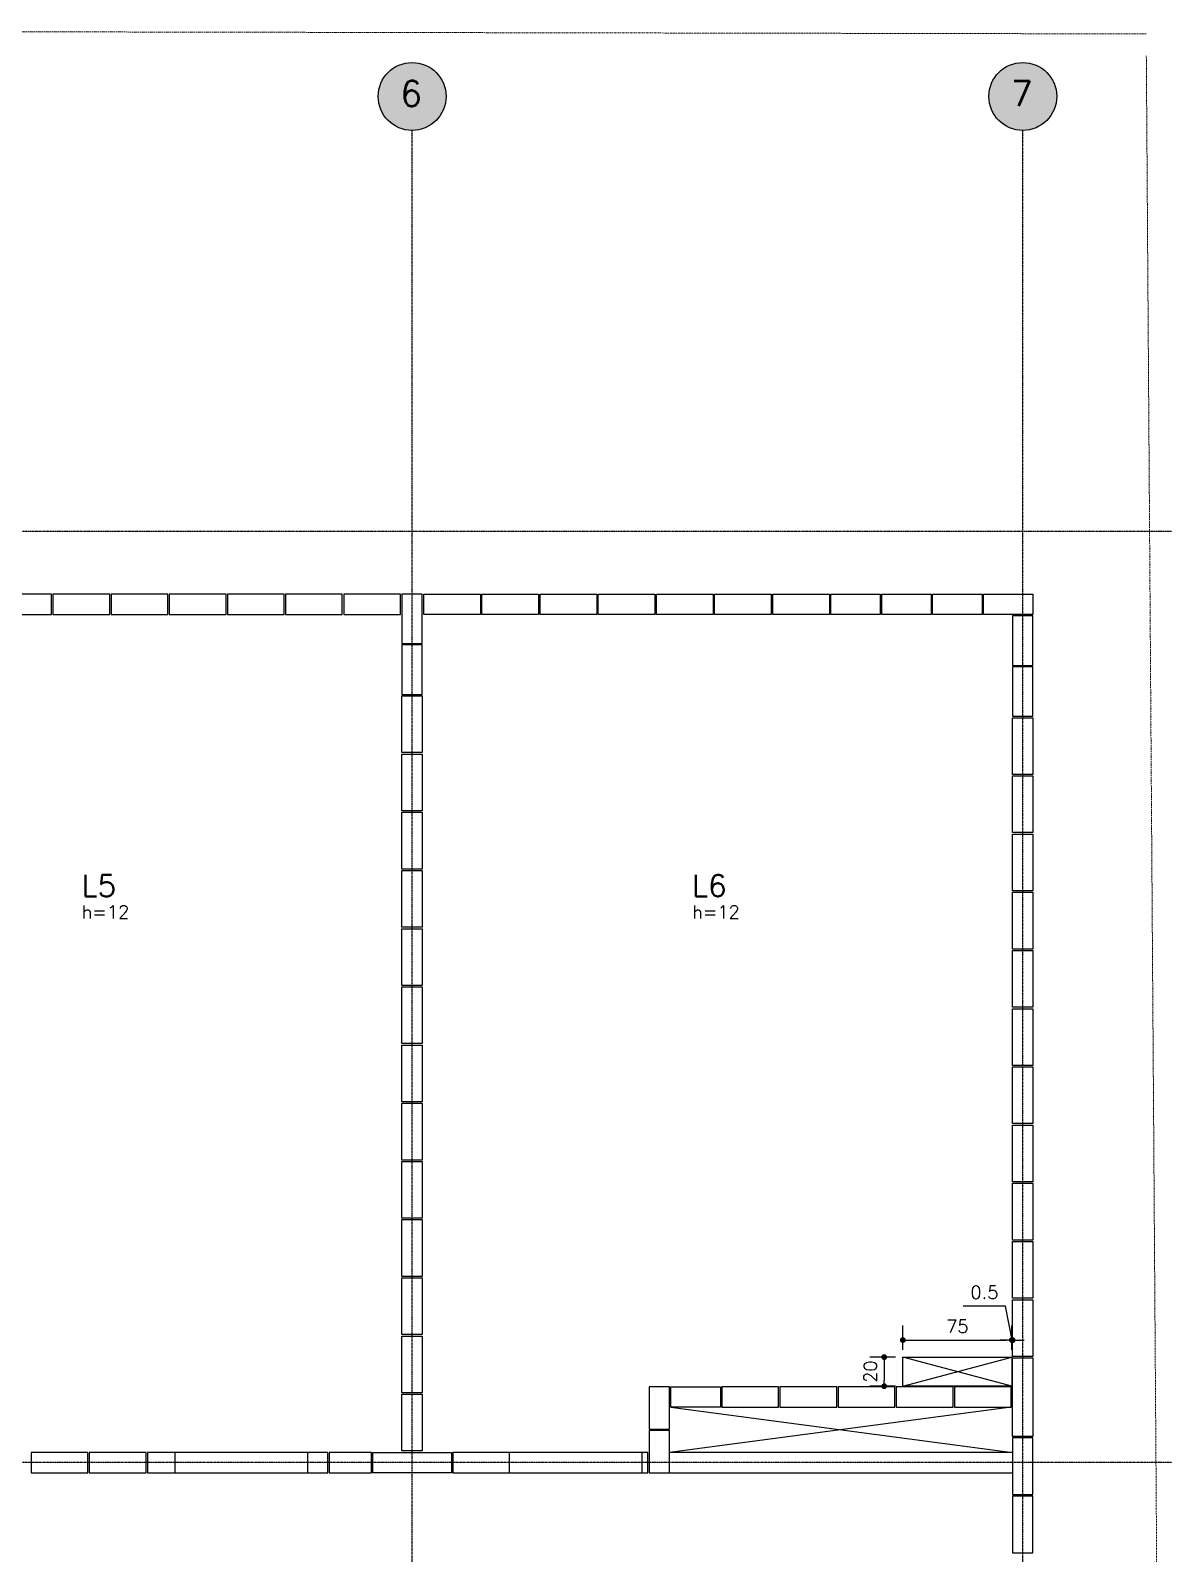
# Model space of a CAD drawing. Extents: x -39962 to 8542, y 35336 to 43602.
# Drawn here: x 2536 to 3321, y 36377 to 37424 of the extents above; entities that cross this region are included whole.
import ezdxf

# ---------------------------------------------------------------- set-up
doc = ezdxf.new("R2010")
doc.units = 0
doc.linetypes.add('AXES', pattern=[0.54, 0.3, -0.08, 0.08, -0.08])
doc.linetypes.add('Double dash', pattern=[55, 20, -5, 10, -5, 10, -5])
doc.layers.get('0').update_dxf_attribs({"linetype": 'CONTINUOUS'})
doc.layers.get('Defpoints').update_dxf_attribs({"linetype": 'CONTINUOUS'})
for name, color, linetype in [('COTA', 1, 'CONTINUOUS'), ('EIXOS', 1, 'AXES'), ('H4', 254, 'CONTINUOUS'), ('IND-EIXOS', 2, 'CONTINUOUS'), ('L-D', 2, 'CONTINUOUS'), ('L-N', 4, 'CONTINUOUS'), ('PENA_1', 1, 'CONTINUOUS'), ('TEXT-EIXOS', 3, 'CONTINUOUS'), ('VIGA', 3, 'CONTINUOUS')]:
    doc.layers.add(name, color=color, linetype=linetype)
doc.layers.add('TLV-DVI-___-CNT', color=7, linetype='Double dash', lineweight=9)
doc.styles.add('COTA', font='romans.shx')
doc.styles.get("Standard").update_dxf_attribs({"font": 'ROMANS.SHX'})
doc.styles.add('Texto1', font='romans.shx', dxfattribs={"height": 9})
doc.dimstyles.new('forma', dxfattribs={"dimscale": 5, "dimtxt": 1.8, "dimasz": 0.8, "dimexe": 2, "dimexo": 1, "dimgap": 1, "dimtad": 1, "dimdec": 1, "dimzin": 9, "dimdsep": 46, "dimtxsty": 'COTA', "dimblk1": 'DOT', "dimblk2": 'DOT', "dimsah": 1, "dimcen": 0, "dimdle": 1, "dimclrd": 256, "dimclre": 256, "dimclrt": 2, "dimadec": 0, "dimazin": 0, "dimtfac": 1, "dimtdec": 0, "dimtmove": 0, "dimatfit": 3, "dimfxl": 1, "dimtolj": 1, "dimtzin": 0, "dimarcsym": 0})

# ---------------------------------------------------------------- blocks, each defined once
blk = doc.blocks.new('Family - ___-2103959-PLANTA INFERIOR 2')
at = {"layer": 'TLV-DVI-___-CNT', "color": 1, "true_color": 0xff0000}
for p, q in [((-30001, 10030), (-17649, 10007)), ((-17579, -196), (-17648, 9857)), ((-17533, -9986), (-17579, -196))]:
    blk.add_line(p, q, dxfattribs=at)
blk = doc.blocks.new('A$C8a1ee3b4')
at = {"layer": 'TLV-DVI-___-CNT', "color": 1, "true_color": 0xff0000, "xscale": 0.1, "yscale": 0.1, "zscale": 0.1}
blk.add_blockref('Family - ___-2103959-PLANTA INFERIOR 2', (4865.2, 1037.1), dxfattribs=at)
blk = doc.blocks.new('_Dot')
at = {"color": 0, "linetype": 'ByBlock', "lineweight": -2}
blk.add_line((-0.5, 0), (-1, 0), dxfattribs=at)
at = {"color": 0, "linetype": 'ByBlock', "const_width": 0.5}
blk.add_lwpolyline([(-0.25, 0, 1), (0.25, 0, 1)], format="xyb", close=True, dxfattribs=at)
blk = doc.blocks.new('*D189')
at = {"layer": 'COTA', "lineweight": -2, "transparency": 16777216}
for p, q in [((3136, 36517.1), (3136, 36533.8)), ((3211, 36517.1), (3211, 36533.8)), ((3140, 36523.8), (3207, 36523.8))]:
    blk.add_line(p, q, dxfattribs=at)
at = {"layer": 'Defpoints', "color": 0, "transparency": 16777216}
for p in [(3211, 36523.8), (3136, 36512.1), (3211, 36512.1)]:
    blk.add_point(p, dxfattribs=at)
at = {"layer": 'COTA', "lineweight": -2, "transparency": 16777216, "xscale": 4, "yscale": 4, "zscale": 4, "rotation": 180}
blk.add_blockref('_Dot', (3136, 36523.8), dxfattribs=at)
at = {"layer": 'COTA', "lineweight": -2, "transparency": 16777216, "xscale": 4, "yscale": 4, "zscale": 4}
blk.add_blockref('_Dot', (3211, 36523.8), dxfattribs=at)
at = {"layer": 'COTA', "color": 2, "transparency": 16777216, "insert": (3173.5, 36533.3), "char_height": 9, "attachment_point": 5, "style": 'COTA'}
blk.add_mtext('\\A1;75 ', dxfattribs=at)
blk = doc.blocks.new('*D190')
at = {"layer": 'COTA', "lineweight": -2, "transparency": 16777216}
for p, q in [((3131, 36512.1), (3113.2, 36512.1)), ((3123.2, 36508.1), (3123.2, 36496.1)), ((3131, 36492.1), (3113.2, 36492.1))]:
    blk.add_line(p, q, dxfattribs=at)
at = {"layer": 'Defpoints', "color": 0, "transparency": 16777216}
for p in [(3136, 36512.1), (3123.2, 36492.1), (3136, 36492.1)]:
    blk.add_point(p, dxfattribs=at)
at = {"layer": 'COTA', "lineweight": -2, "transparency": 16777216, "xscale": 4, "yscale": 4, "zscale": 4}
for p, rotation in [((3123.2, 36512.1), 90), ((3123.2, 36492.1), 270)]:
    blk.add_blockref('_Dot', p, dxfattribs=dict(at, rotation=rotation))
at = {"layer": 'COTA', "color": 2, "transparency": 16777216, "insert": (3113.7, 36502.1), "char_height": 9, "attachment_point": 5, "rotation": 90, "style": 'COTA'}
blk.add_mtext('\\A1;20 ', dxfattribs=at)
blk = doc.blocks.new('*D191')
at = {"layer": 'COTA', "lineweight": -2, "transparency": 16777216}
for p, q in [((3206.5, 36547.1), (3177.6, 36547.1)), ((3211.3, 36523.8), (3206.5, 36547.1)), ((3211, 36517.1), (3211, 36533.8)), ((3211.5, 36516.6), (3211.5, 36533.8)), ((3207, 36523.8), (3203, 36523.8)), ((3211, 36523.8), (3211.5, 36523.8)), ((3211, 36523.8), (3211.5, 36523.8)), ((3215.5, 36523.8), (3219.5, 36523.8))]:
    blk.add_line(p, q, dxfattribs=at)
at = {"layer": 'Defpoints', "color": 0, "transparency": 16777216}
for p in [(3211.5, 36523.8), (3211, 36512.1), (3211.5, 36511.6)]:
    blk.add_point(p, dxfattribs=at)
at = {"layer": 'COTA', "lineweight": -2, "transparency": 16777216, "xscale": 4, "yscale": 4, "zscale": 4}
blk.add_blockref('_Dot', (3211, 36523.8), dxfattribs=at)
at = {"layer": 'COTA', "lineweight": -2, "transparency": 16777216, "xscale": 4, "yscale": 4, "zscale": 4, "rotation": 180}
blk.add_blockref('_Dot', (3211.5, 36523.8), dxfattribs=at)
at = {"layer": 'COTA', "color": 2, "transparency": 16777216, "insert": (3192.1, 36556.6), "char_height": 9, "attachment_point": 5, "style": 'COTA'}
blk.add_mtext('\\A1;0.5 ', dxfattribs=at)

msp = doc.modelspace()

# ---------------------------------------------------------------- hatches: boundary and pattern name
at = {"layer": 'H4'}
h = msp.add_hatch(color=256, dxfattribs=at)
edge = h.paths.add_edge_path()
edge.add_arc((2798.51, 37378.64), 23.33, 0, 360)
h = msp.add_hatch(color=256, dxfattribs=at)
edge = h.paths.add_edge_path()
edge.add_arc((3218.51, 37378.64), 23.33, 0, 360)

# ---------------------------------------------------------------- linework, layer by layer
msp.add_line((2826.51, 36432.59), (2960.51, 36432.59))
for points in [[(2511.51, 37022.59), (2550.51, 37022.59), (2550.51, 37036.59), (2511.51, 37036.59), (2511.51, 37022.59)], [(2551.51, 37022.59), (2590.51, 37022.59), (2590.51, 37036.59), (2551.51, 37036.59), (2551.51, 37022.59)], [(2591.51, 37022.59), (2630.51, 37022.59), (2630.51, 37036.59), (2591.51, 37036.59), (2591.51, 37022.59)], [(2631.51, 37022.59), (2670.51, 37022.59), (2670.51, 37036.59), (2631.51, 37036.59), (2631.51, 37022.59)], [(2671.51, 37022.59), (2710.51, 37022.59), (2710.51, 37036.59), (2671.51, 37036.59), (2671.51, 37022.59)], [(2711.51, 37022.59), (2750.51, 37022.59), (2750.51, 37036.59), (2711.51, 37036.59), (2711.51, 37022.59)], [(2751.51, 37022.59), (2790.51, 37022.59), (2790.51, 37036.59), (2751.51, 37036.59), (2751.51, 37022.59)], [(2791.51, 37036.59), (2791.51, 37002.59), (2805.51, 37002.59), (2805.51, 37036.59), (2791.51, 37036.59)], [(2845.51, 37022.59), (2806.51, 37022.59), (2806.51, 37036.59), (2845.51, 37036.59), (2845.51, 37022.59)], [(2885.51, 37022.59), (2846.51, 37022.59), (2846.51, 37036.59), (2885.51, 37036.59), (2885.51, 37022.59)], [(2925.51, 37022.59), (2886.51, 37022.59), (2886.51, 37036.59), (2925.51, 37036.59), (2925.51, 37022.59)], [(2965.51, 37022.59), (2926.51, 37022.59), (2926.51, 37036.59), (2965.51, 37036.59), (2965.51, 37022.59)], [(3005.51, 37022.59), (2966.51, 37022.59), (2966.51, 37036.59), (3005.51, 37036.59), (3005.51, 37022.59)], [(3045.51, 37022.59), (3006.51, 37022.59), (3006.51, 37036.59), (3045.51, 37036.59), (3045.51, 37022.59)], [(3085.51, 37022.59), (3046.51, 37022.59), (3046.51, 37036.59), (3085.51, 37036.59), (3085.51, 37022.59)], [(3120.51, 37022.59), (3086.51, 37022.59), (3086.51, 37036.59), (3120.51, 37036.59), (3120.51, 37022.59)], [(3155.51, 37022.59), (3121.51, 37022.59), (3121.51, 37036.59), (3155.51, 37036.59), (3155.51, 37022.59)], [(3190.51, 37022.59), (3156.51, 37022.59), (3156.51, 37036.59), (3190.51, 37036.59), (3190.51, 37022.59)], [(3225.51, 37022.59), (3191.51, 37022.59), (3191.51, 37036.59), (3225.51, 37036.59), (3225.51, 37022.59)], [(3225.51, 36987.59), (3225.51, 37021.59), (3211.51, 37021.59), (3211.51, 36987.59), (3225.51, 36987.59)], [(2791.51, 37001.59), (2791.51, 36967.59), (2805.51, 36967.59), (2805.51, 37001.59), (2791.51, 37001.59)], [(3225.51, 36952.59), (3225.51, 36986.59), (3211.51, 36986.59), (3211.51, 36952.59), (3225.51, 36952.59)], [(2805.51, 36966.59), (2805.51, 36927.59), (2791.51, 36927.59), (2791.51, 36966.59), (2805.51, 36966.59)], [(3225.51, 36951.59), (3225.51, 36912.59), (3211.51, 36912.59), (3211.51, 36951.59), (3225.51, 36951.59)], [(2805.51, 36926.59), (2805.51, 36887.59), (2791.51, 36887.59), (2791.51, 36926.59), (2805.51, 36926.59)], [(3225.51, 36911.59), (3225.51, 36872.59), (3211.51, 36872.59), (3211.51, 36911.59), (3225.51, 36911.59)], [(2805.51, 36886.59), (2805.51, 36847.59), (2791.51, 36847.59), (2791.51, 36886.59), (2805.51, 36886.59)], [(3225.51, 36871.59), (3225.51, 36832.59), (3211.51, 36832.59), (3211.51, 36871.59), (3225.51, 36871.59)], [(2805.51, 36846.59), (2805.51, 36807.59), (2791.51, 36807.59), (2791.51, 36846.59), (2805.51, 36846.59)], [(3225.51, 36831.59), (3225.51, 36792.59), (3211.51, 36792.59), (3211.51, 36831.59), (3225.51, 36831.59)], [(2805.51, 36806.59), (2805.51, 36767.59), (2791.51, 36767.59), (2791.51, 36806.59), (2805.51, 36806.59)], [(3225.51, 36791.59), (3225.51, 36752.59), (3211.51, 36752.59), (3211.51, 36791.59), (3225.51, 36791.59)], [(2805.51, 36766.59), (2805.51, 36727.59), (2791.51, 36727.59), (2791.51, 36766.59), (2805.51, 36766.59)], [(3225.51, 36751.59), (3225.51, 36712.59), (3211.51, 36712.59), (3211.51, 36751.59), (3225.51, 36751.59)], [(2805.51, 36726.59), (2805.51, 36687.59), (2791.51, 36687.59), (2791.51, 36726.59), (2805.51, 36726.59)], [(3225.51, 36711.59), (3225.51, 36672.59), (3211.51, 36672.59), (3211.51, 36711.59), (3225.51, 36711.59)], [(2805.51, 36686.59), (2805.51, 36647.59), (2791.51, 36647.59), (2791.51, 36686.59), (2805.51, 36686.59)], [(3225.51, 36671.59), (3225.51, 36632.59), (3211.51, 36632.59), (3211.51, 36671.59), (3225.51, 36671.59)], [(2805.51, 36646.59), (2805.51, 36607.59), (2791.51, 36607.59), (2791.51, 36646.59), (2805.51, 36646.59)], [(3225.51, 36631.59), (3225.51, 36592.59), (3211.51, 36592.59), (3211.51, 36631.59), (3225.51, 36631.59)], [(2805.51, 36606.59), (2805.51, 36567.59), (2791.51, 36567.59), (2791.51, 36606.59), (2805.51, 36606.59)], [(3225.51, 36591.59), (3225.51, 36552.59), (3211.51, 36552.59), (3211.51, 36591.59), (3225.51, 36591.59)], [(2805.51, 36566.59), (2805.51, 36527.59), (2791.51, 36527.59), (2791.51, 36566.59), (2805.51, 36566.59)], [(3225.51, 36551.59), (3225.51, 36512.59), (3211.51, 36512.59), (3211.51, 36551.59), (3225.51, 36551.59)], [(2805.51, 36526.59), (2805.51, 36487.59), (2791.51, 36487.59), (2791.51, 36526.59), (2805.51, 36526.59)], [(3211.51, 36457.59), (3211.51, 36511.59), (3225.51, 36511.59), (3225.51, 36457.59), (3211.51, 36457.59)], [(2805.51, 36486.59), (2805.51, 36447.59), (2791.51, 36447.59), (2791.51, 36486.59), (2805.51, 36486.59)], [(2975.51, 36462.59), (2975.51, 36491.59), (2961.51, 36491.59), (2961.51, 36462.59), (2975.51, 36462.59)], [(3010.51, 36477.59), (2976.51, 36477.59), (2976.51, 36491.59), (3010.51, 36491.59), (3010.51, 36477.59)], [(3011.51, 36477.59), (3050.51, 36477.59), (3050.51, 36491.59), (3011.51, 36491.59), (3011.51, 36477.59)], [(3051.51, 36477.59), (3090.51, 36477.59), (3090.51, 36491.59), (3051.51, 36491.59), (3051.51, 36477.59)], [(3091.51, 36477.59), (3130.51, 36477.59), (3130.51, 36491.59), (3091.51, 36491.59), (3091.51, 36477.59)], [(3131.51, 36477.59), (3170.51, 36477.59), (3170.51, 36491.59), (3131.51, 36491.59), (3131.51, 36477.59)], [(3171.51, 36477.59), (3210.51, 36477.59), (3210.51, 36491.59), (3171.51, 36491.59), (3171.51, 36477.59)], [(2975.51, 36432.59), (2975.51, 36461.59), (2961.51, 36461.59), (2961.51, 36432.59), (3211.51, 36432.59)], [(3211.51, 36456.59), (3211.51, 36417.59), (3225.51, 36417.59), (3225.51, 36456.59), (3211.51, 36456.59)], [(2536.51, 36432.59), (2575.51, 36432.59), (2575.51, 36446.59), (2536.51, 36446.59), (2536.51, 36432.59)], [(2576.51, 36432.59), (2615.51, 36432.59), (2615.51, 36446.59), (2576.51, 36446.59), (2576.51, 36432.59)], [(2740.51, 36446.59), (2616.51, 36446.59), (2616.51, 36432.59), (2740.51, 36432.59)], [(2635.51, 36432.59), (2635.51, 36446.59)], [(2726.51, 36446.59), (2726.51, 36432.59)], [(2740.51, 36432.59), (2740.51, 36446.59)], [(2770.51, 36446.59), (2741.51, 36446.59), (2741.51, 36432.59), (2770.51, 36432.59), (2770.51, 36446.59)], [(2771.51, 36446.59), (2825.51, 36446.59), (2825.51, 36432.59), (2771.51, 36432.59), (2771.51, 36446.59)], [(2960.51, 36446.59), (2826.51, 36446.59), (2826.51, 36432.59)], [(2865.51, 36432.59), (2865.51, 36446.59)], [(2956.51, 36446.59), (2956.51, 36432.59)], [(2960.51, 36432.59), (2960.51, 36446.59)], [(3211.51, 36446.59), (2975.51, 36446.59)], [(3211.51, 36416.59), (3211.51, 36377.59), (3225.51, 36377.59), (3225.51, 36416.59), (3211.51, 36416.59)]]:
    msp.add_lwpolyline(points)
msp.add_lwpolyline([(3211.01, 36492.09), (3136.02, 36492.09), (3136.02, 36512.09), (3211.01, 36512.09)], close=True)
at = {"layer": 'EIXOS', "color": 244, "true_color": 0x991b1e}
for p, q in [((2798.51, 35634.64), (2798.51, 37355.31)), ((3218.51, 35634.64), (3218.51, 37355.31)), ((3320.81, 37079.59), (632.05, 37079.59)), ((3320.81, 36439.59), (632.05, 36439.59))]:
    msp.add_line(p, q, dxfattribs=at)
at = {"layer": 'IND-EIXOS'}
for centre in [(2798.51, 37378.64), (3218.51, 37378.64)]:
    msp.add_circle(centre, 23.33, dxfattribs=at)
at = {"layer": 'PENA_1'}
for p, q in [((3136.02, 36492.09), (3211.01, 36512.09)), ((3211.01, 36492.09), (3136.02, 36512.09)), ((3210.51, 36477.59), (2975.51, 36446.59)), ((2976.51, 36477.59), (3211.51, 36446.59))]:
    msp.add_line(p, q, dxfattribs=at)

# ---------------------------------------------------------------- block references
at = {"layer": 'VIGA'}
msp.add_blockref('A$C8a1ee3b4', (203.06, 35383.83), dxfattribs=at)

# ---------------------------------------------------------------- texts
at = {"layer": 'L-D', "style": 'Texto1'}
for p in [(2571.23, 36813.61), (2991.09, 36813.61)]:
    msp.add_text('h=12', height=9, dxfattribs=at).set_placement(p)
at = {"layer": 'L-N'}
for s, p in [('L5', (2571.23, 36828.61)), ('L6', (2991.09, 36828.61))]:
    msp.add_text(s, height=15, dxfattribs=at).set_placement(p)
at = {"layer": 'TEXT-EIXOS'}
for s, p in [('6', (2790.35, 37371.88)), ('7', (3210.35, 37371.88))]:
    msp.add_text(s, height=17.5, dxfattribs=at).set_placement(p)

# ---------------------------------------------------------------- dimensions: what is measured, and where the dimension line sits
at = {"layer": 'COTA'}
dim = msp.add_linear_dim(base=(3211.51, 36523.81), p1=(3211.01, 36512.09), p2=(3211.51, 36511.59), dimstyle='forma', override={"dimpost": ' ', "dimtmove": 1}, dxfattribs=at)
dim.commit()
dim.dimension.update_dxf_attribs({"geometry": '*D191', "text_midpoint": (3201.5, 36547.07), "dimtype": 128})
dim = msp.add_linear_dim(base=(3211.01, 36523.81), p1=(3136.02, 36512.09), p2=(3211.01, 36512.09), dimstyle='forma', override={"dimpost": ' '}, dxfattribs=at)
dim.commit()
dim.dimension.update_dxf_attribs({"geometry": '*D189', "text_midpoint": (3173.51, 36533.31)})
dim = msp.add_linear_dim(base=(3123.22, 36492.09), p1=(3136.02, 36512.09), p2=(3136.02, 36492.09), angle=90, dimstyle='forma', override={"dimpost": ' '}, dxfattribs=at)
dim.commit()
dim.dimension.update_dxf_attribs({"geometry": '*D190', "text_midpoint": (3123.22, 36502.09), "dimtype": 128})

doc.saveas('drawing.dxf')
